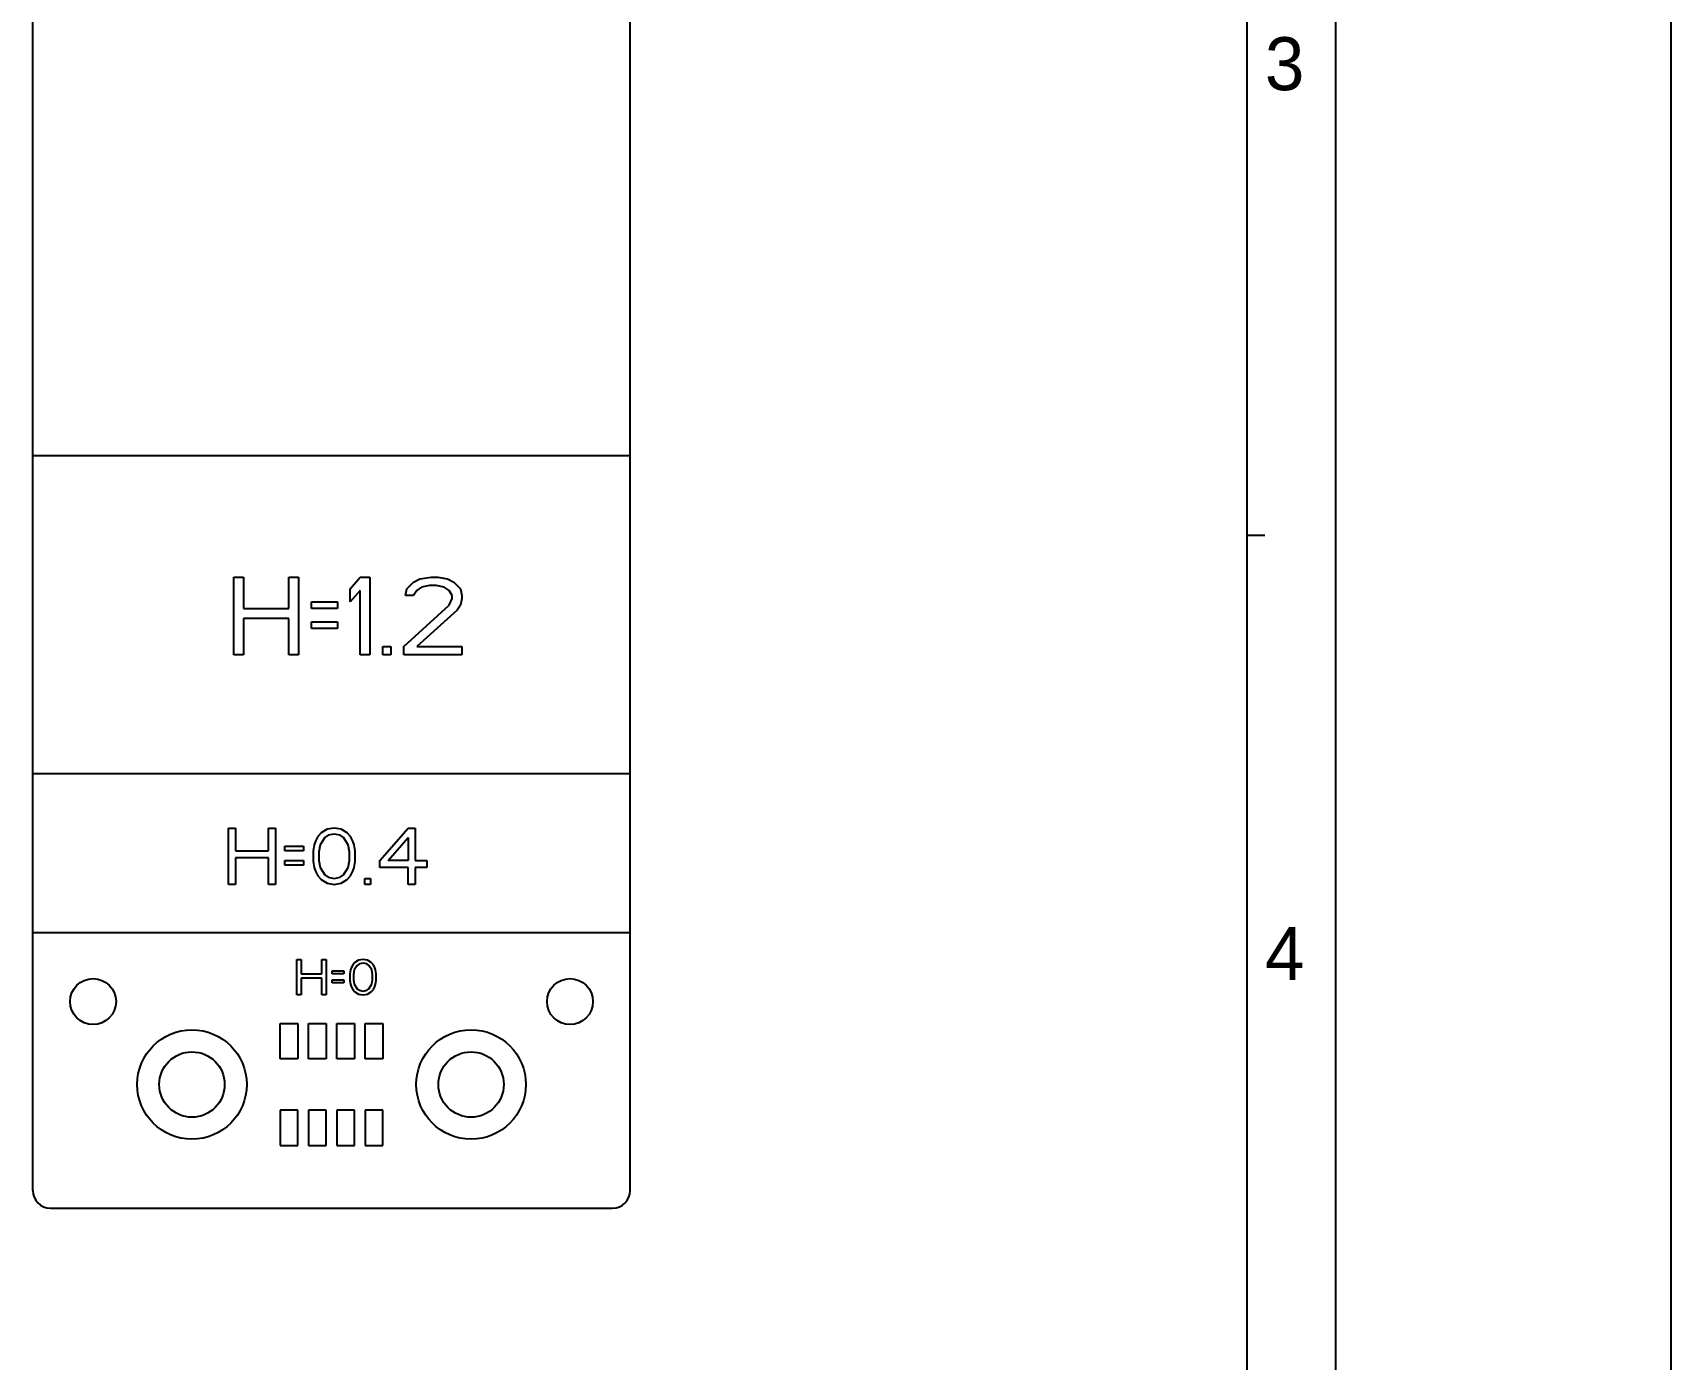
# Model space of a CAD drawing. Header units: millimetres. Extents: x 0 to 420, y 0 to 297.
# Drawn here: x 327.2 to 420, y 75.1 to 150.3 of the extents above; entities that cross this region are included whole.
import ezdxf

# ---------------------------------------------------------------- set-up
doc = ezdxf.new("R2010")
doc.units = ezdxf.units.MM
doc.header["$LTSCALE"] = 23.1
doc.layers.get('0').update_dxf_attribs({"linetype": 'CONTINUOUS'})
doc.layers.add('ASSEM_MEM', color=7, linetype='CONTINUOUS')
doc.styles.add('TEXTSTYLE_2', font='txt')

msp = doc.modelspace()

# ---------------------------------------------------------------- linework, layer by layer
at = {"color": 7, "linetype": 'CONTINUOUS'}
for p, q in [((420, 0), (420, 297)), ((401, 281.5), (401, 15.5)), ((396, 21), (396, 276)), ((396, 121.8), (397, 121.8))]:
    msp.add_line(p, q, dxfattribs=at)
at = {"layer": 'ASSEM_MEM', "color": 7, "linetype": 'CONTINUOUS'}
for p, q in [((327.247, 84.686), (327.247, 213.686)), ((361.072, 84.686), (361.072, 213.686)), ((361.072, 126.286), (327.247, 126.286)), ((338.629, 119.418), (339.178, 119.418)), ((338.629, 115.021), (338.629, 119.418)), ((339.178, 119.418), (339.178, 117.641)), ((341.743, 119.418), (342.293, 119.418)), ((341.743, 117.641), (341.743, 119.418)), ((342.293, 119.418), (342.293, 115.021)), ((345.224, 118.763), (345.774, 119.418)), ((345.224, 118.015), (345.224, 118.763)), ((345.774, 119.418), (346.323, 119.418)), ((346.323, 119.418), (346.323, 115.021)), ((348.339, 118.389), (348.43, 118.763)), ((348.43, 118.763), (348.797, 119.138)), ((348.797, 119.138), (349.163, 119.325)), ((349.255, 118.857), (348.98, 118.67)), ((349.163, 119.325), (349.804, 119.418)), ((349.713, 118.95), (349.255, 118.857)), ((350.079, 118.95), (349.713, 118.95)), ((349.804, 119.418), (350.171, 119.418)), ((350.537, 118.857), (350.079, 118.95)), ((350.171, 119.418), (350.72, 119.325)), ((350.812, 118.67), (350.537, 118.857)), ((350.72, 119.325), (351.087, 119.138)), ((351.087, 119.138), (351.453, 118.763)), ((351.453, 118.763), (351.545, 118.389)), ((343.026, 118.015), (344.491, 118.015)), ((343.026, 117.641), (343.026, 118.015)), ((344.491, 118.015), (344.491, 117.641)), ((345.774, 118.67), (345.224, 118.015)), ((345.774, 115.021), (345.774, 118.67)), ((348.247, 115.489), (350.812, 117.828)), ((348.797, 118.389), (348.339, 118.389)), ((348.98, 118.67), (348.797, 118.389)), ((350.995, 118.389), (350.812, 118.67)), ((350.812, 117.828), (350.995, 118.202)), ((350.995, 118.202), (350.995, 118.389)), ((351.453, 117.828), (351.27, 117.547)), ((351.545, 118.202), (351.453, 117.828)), ((351.545, 118.389), (351.545, 118.202)), ((339.178, 117.641), (341.743, 117.641)), ((341.743, 117.079), (339.178, 117.079)), ((339.178, 117.079), (339.178, 115.021)), ((341.743, 115.021), (341.743, 117.079)), ((344.491, 117.641), (343.026, 117.641)), ((343.026, 116.892), (344.491, 116.892)), ((343.026, 116.518), (343.026, 116.892)), ((344.491, 116.892), (344.491, 116.518)), ((351.27, 117.547), (348.98, 115.489)), ((344.491, 116.518), (343.026, 116.518)), ((339.178, 115.021), (338.629, 115.021)), ((342.293, 115.021), (341.743, 115.021)), ((346.323, 115.021), (345.774, 115.021)), ((347.056, 115.489), (347.514, 115.489)), ((347.056, 115.021), (347.056, 115.489)), ((347.514, 115.021), (347.056, 115.021)), ((347.514, 115.489), (347.514, 115.021)), ((348.247, 115.021), (348.247, 115.489)), ((351.545, 115.021), (348.247, 115.021)), ((348.98, 115.489), (351.545, 115.489)), ((351.545, 115.489), (351.545, 115.021)), ((361.072, 108.286), (327.247, 108.286)), ((338.329, 105.212), (338.727, 105.212)), ((338.329, 102.022), (338.329, 105.212)), ((338.727, 105.212), (338.727, 103.923)), ((340.588, 105.212), (340.987, 105.212)), ((340.588, 103.923), (340.588, 105.212)), ((340.987, 105.212), (340.987, 102.022)), ((343.579, 104.941), (343.38, 104.737)), ((343.911, 105.144), (343.579, 104.941)), ((344.31, 105.212), (343.911, 105.144)), ((344.31, 104.873), (343.978, 104.805)), ((344.709, 105.144), (344.31, 105.212)), ((344.642, 104.805), (344.31, 104.873)), ((345.041, 104.941), (344.709, 105.144)), ((345.24, 104.737), (345.041, 104.941)), ((346.902, 103.38), (348.497, 105.212)), ((348.497, 105.212), (348.896, 105.212)), ((348.896, 105.212), (348.896, 103.38)), ((338.727, 103.923), (340.588, 103.923)), ((341.519, 104.194), (342.582, 104.194)), ((341.519, 103.923), (341.519, 104.194)), ((342.582, 103.923), (341.519, 103.923)), ((342.582, 104.194), (342.582, 103.923)), ((343.18, 104.262), (343.114, 103.923)), ((343.114, 103.923), (343.114, 103.312)), ((343.247, 104.466), (343.18, 104.262)), ((343.38, 104.737), (343.247, 104.466)), ((343.512, 104.262), (343.446, 103.855)), ((343.778, 104.669), (343.512, 104.262)), ((343.978, 104.805), (343.778, 104.669)), ((344.842, 104.669), (344.642, 104.805)), ((345.107, 104.262), (344.842, 104.669)), ((345.174, 103.855), (345.107, 104.262)), ((345.373, 104.466), (345.24, 104.737)), ((345.44, 104.262), (345.373, 104.466)), ((345.506, 103.923), (345.44, 104.262)), ((345.506, 103.312), (345.506, 103.923)), ((347.367, 103.38), (348.497, 104.669)), ((348.497, 104.669), (348.497, 103.38)), ((340.588, 103.515), (338.727, 103.515)), ((338.727, 103.515), (338.727, 102.022)), ((340.588, 102.022), (340.588, 103.515)), ((341.519, 103.38), (342.582, 103.38)), ((341.519, 103.108), (341.519, 103.38)), ((342.582, 103.108), (341.519, 103.108)), ((342.582, 103.38), (342.582, 103.108)), ((343.114, 103.312), (343.18, 102.972)), ((343.18, 102.972), (343.247, 102.769)), ((343.446, 103.855), (343.446, 103.38)), ((343.446, 103.38), (343.512, 102.972)), ((343.512, 102.972), (343.778, 102.565)), ((344.842, 102.565), (345.107, 102.972)), ((345.107, 102.972), (345.174, 103.38)), ((345.174, 103.38), (345.174, 103.855)), ((345.373, 102.769), (345.44, 102.972)), ((345.44, 102.972), (345.506, 103.312)), ((346.902, 102.972), (346.902, 103.38)), ((348.497, 102.972), (346.902, 102.972)), ((348.497, 103.38), (347.367, 103.38)), ((348.497, 102.022), (348.497, 102.972)), ((348.896, 103.38), (349.56, 103.38)), ((349.56, 102.972), (348.896, 102.972)), ((348.896, 102.972), (348.896, 102.022)), ((349.56, 103.38), (349.56, 102.972)), ((343.247, 102.769), (343.38, 102.497)), ((343.38, 102.497), (343.579, 102.294)), ((343.579, 102.294), (343.911, 102.09)), ((343.778, 102.565), (343.978, 102.429)), ((343.911, 102.09), (344.31, 102.022)), ((343.978, 102.429), (344.31, 102.362)), ((344.31, 102.362), (344.642, 102.429)), ((344.31, 102.022), (344.709, 102.09)), ((344.642, 102.429), (344.842, 102.565)), ((344.709, 102.09), (345.041, 102.294)), ((345.041, 102.294), (345.24, 102.497)), ((345.24, 102.497), (345.373, 102.769)), ((346.038, 102.362), (346.37, 102.362)), ((346.038, 102.022), (346.038, 102.362)), ((346.37, 102.362), (346.37, 102.022)), ((338.727, 102.022), (338.329, 102.022)), ((340.987, 102.022), (340.588, 102.022)), ((346.37, 102.022), (346.038, 102.022)), ((348.896, 102.022), (348.497, 102.022)), ((327.247, 99.286), (361.072, 99.286)), ((342.194, 97.77), (342.444, 97.77)), ((342.194, 95.77), (342.194, 97.77)), ((342.444, 97.77), (342.444, 96.961)), ((343.61, 97.77), (343.86, 97.77)), ((343.61, 96.961), (343.61, 97.77)), ((343.86, 97.77), (343.86, 95.77)), ((345.36, 97.472), (345.277, 97.302)), ((345.485, 97.599), (345.36, 97.472)), ((345.61, 97.429), (345.444, 97.174)), ((345.694, 97.727), (345.485, 97.599)), ((345.735, 97.514), (345.61, 97.429)), ((345.944, 97.77), (345.694, 97.727)), ((345.944, 97.557), (345.735, 97.514)), ((346.194, 97.727), (345.944, 97.77)), ((346.152, 97.514), (345.944, 97.557)), ((346.277, 97.429), (346.152, 97.514)), ((346.402, 97.599), (346.194, 97.727)), ((346.444, 97.174), (346.277, 97.429)), ((346.527, 97.472), (346.402, 97.599)), ((346.61, 97.302), (346.527, 97.472)), ((342.444, 96.961), (343.61, 96.961)), ((343.61, 96.706), (342.444, 96.706)), ((342.444, 96.706), (342.444, 95.77)), ((343.61, 95.77), (343.61, 96.706)), ((344.194, 97.131), (344.86, 97.131)), ((344.194, 96.961), (344.194, 97.131)), ((344.86, 96.961), (344.194, 96.961)), ((344.194, 96.621), (344.86, 96.621)), ((344.194, 96.451), (344.194, 96.621)), ((344.86, 97.131), (344.86, 96.961)), ((344.86, 96.621), (344.86, 96.451)), ((345.235, 97.174), (345.194, 96.961)), ((345.194, 96.961), (345.194, 96.578)), ((345.194, 96.578), (345.235, 96.365)), ((345.277, 97.302), (345.235, 97.174)), ((345.444, 97.174), (345.402, 96.919)), ((345.402, 96.919), (345.402, 96.621)), ((345.402, 96.621), (345.444, 96.365)), ((346.485, 96.919), (346.444, 97.174)), ((346.444, 96.365), (346.485, 96.621)), ((346.485, 96.621), (346.485, 96.919)), ((346.652, 97.174), (346.61, 97.302)), ((346.694, 96.961), (346.652, 97.174)), ((346.652, 96.365), (346.694, 96.578)), ((346.694, 96.578), (346.694, 96.961)), ((342.444, 95.77), (342.194, 95.77)), ((343.86, 95.77), (343.61, 95.77)), ((344.86, 96.451), (344.194, 96.451)), ((345.235, 96.365), (345.277, 96.238)), ((345.277, 96.238), (345.36, 96.068)), ((345.36, 96.068), (345.485, 95.94)), ((345.444, 96.365), (345.61, 96.11)), ((345.485, 95.94), (345.694, 95.812)), ((345.61, 96.11), (345.735, 96.025)), ((345.694, 95.812), (345.944, 95.77)), ((345.735, 96.025), (345.944, 95.982)), ((345.944, 95.982), (346.152, 96.025)), ((345.944, 95.77), (346.194, 95.812)), ((346.152, 96.025), (346.277, 96.11)), ((346.194, 95.812), (346.402, 95.94)), ((346.277, 96.11), (346.444, 96.365)), ((346.402, 95.94), (346.527, 96.068)), ((346.527, 96.068), (346.61, 96.238)), ((346.61, 96.238), (346.652, 96.365)), ((341.26, 94.136), (342.26, 94.136)), ((341.26, 92.136), (341.26, 94.136)), ((342.26, 94.136), (342.26, 92.136)), ((342.86, 94.136), (343.86, 94.136)), ((342.86, 92.136), (342.86, 94.136)), ((343.86, 94.136), (343.86, 92.136)), ((344.46, 94.136), (345.46, 94.136)), ((344.46, 92.136), (344.46, 94.136)), ((345.46, 94.136), (345.46, 92.136)), ((346.06, 94.136), (347.06, 94.136)), ((346.06, 92.136), (346.06, 94.136)), ((347.06, 94.136), (347.06, 92.136)), ((342.26, 92.136), (341.26, 92.136)), ((343.86, 92.136), (342.86, 92.136)), ((345.46, 92.136), (344.46, 92.136)), ((347.06, 92.136), (346.06, 92.136)), ((342.26, 89.236), (341.26, 89.236)), ((341.26, 89.236), (341.26, 87.236)), ((342.26, 87.236), (342.26, 89.236)), ((343.86, 89.236), (342.86, 89.236)), ((342.86, 89.236), (342.86, 87.236)), ((343.86, 87.236), (343.86, 89.236)), ((345.46, 89.236), (344.46, 89.236)), ((344.46, 89.236), (344.46, 87.236)), ((345.46, 87.236), (345.46, 89.236)), ((347.06, 89.236), (346.06, 89.236)), ((346.06, 89.236), (346.06, 87.236)), ((347.06, 87.236), (347.06, 89.236)), ((341.26, 87.236), (342.26, 87.236)), ((342.86, 87.236), (343.86, 87.236)), ((344.46, 87.236), (345.46, 87.236)), ((346.06, 87.236), (347.06, 87.236)), ((328.247, 83.686), (360.072, 83.686))]:
    msp.add_line(p, q, dxfattribs=at)
for centre, radius in [((330.66, 95.386), 1.3), ((357.66, 95.386), 1.3), ((336.26, 90.686), 3.1), ((352.06, 90.686), 3.1), ((336.26, 90.686), 1.85), ((352.06, 90.686), 1.85)]:
    msp.add_circle(centre, radius, dxfattribs=at)
for centre, start, end in [((328.247, 84.686), 180, 270), ((360.072, 84.686), 270, 360)]:
    msp.add_arc(centre, 1, start, end, dxfattribs=at)

# ---------------------------------------------------------------- texts
at = {"color": 7, "linetype": 'CONTINUOUS', "char_height": 3, "width": 3, "attachment_point": 1, "line_spacing_factor": 0.9, "style": 'TEXTSTYLE_2'}
for s, insert in [('3', (397, 150)), ('4', (397, 99.6))]:
    msp.add_mtext(s, dxfattribs=dict(at, insert=insert))

doc.saveas('drawing.dxf')
